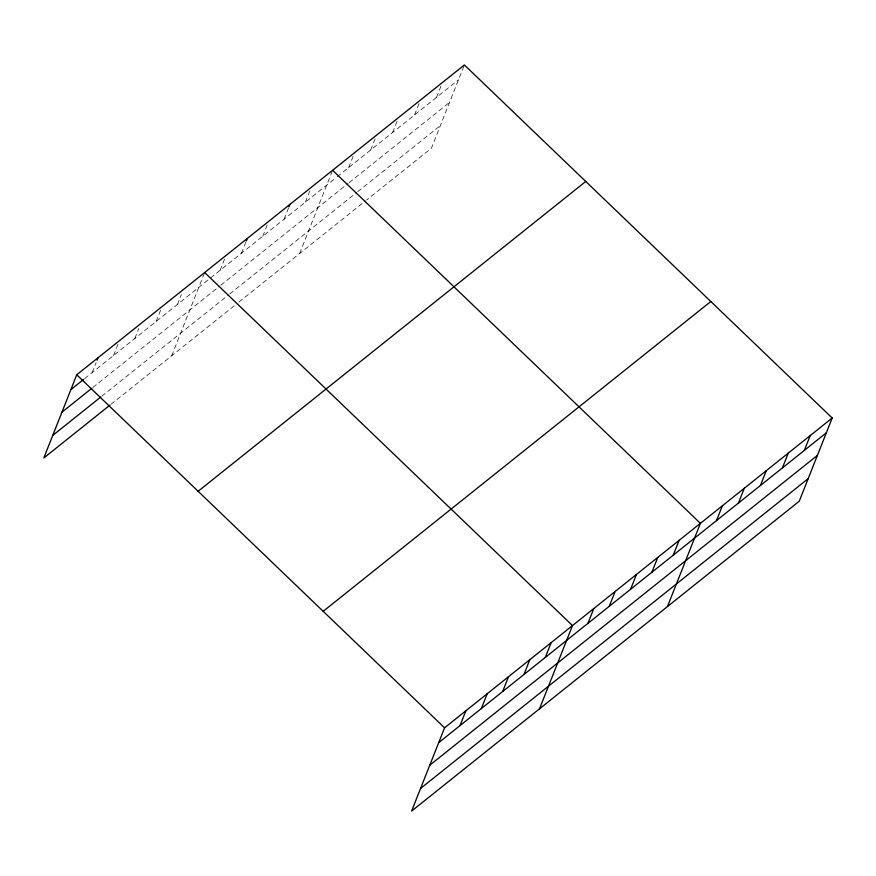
<?xml version="1.0" encoding="UTF-8"?>
<svg xmlns="http://www.w3.org/2000/svg" width="876" height="876" viewBox="0 0 876 876"><rect width="100%" height="100%" fill="white"/><g stroke="black" fill="none" stroke-linecap="round" stroke-linejoin="round"><path stroke-width="0.66" stroke-dasharray="4.38 3.29" d="M92.199 372.563L96.108 362.686M113.519 355.525L118.895 341.936M134.838 338.475L138.747 328.599M156.158 321.437L161.534 307.859M177.478 304.399L181.387 294.522M171.718 355.755L204.174 273.772M220.117 270.323L225.986 255.496M241.437 253.274L246.331 240.933M262.756 236.235L268.625 221.42M284.076 219.197L288.97 206.845M305.395 202.159L310.772 188.57M299.636 253.514L332.103 171.532M348.681 167.557L354.068 153.979M370.647 150.004L376.034 136.426M392.612 132.451L398 118.862M414.578 114.887L419.965 101.309M436.544 97.335L441.931 83.757M463.897 66.193L431.43 148.175L366.584 200.013M84.742 378.52L336.132 177.598M337.183 176.755L458.509 79.782M92.856 387.466L219.712 286.069M220.774 285.226L348.111 183.445M349.163 182.613L449.574 102.35M101.769 396.237L228.625 294.84M229.687 293.997L356.696 192.49M357.736 191.647L440.376 125.607M110.956 404.318L235.677 304.64M238.874 302.078L365.533 200.845"/><path stroke-width="1.31" d="M832.2 418.005L444.57 727.825L411.621 811.045L799.251 501.214L832.2 418.005L464.379 64.955L76.749 374.786L43.8 457.995L109.894 405.172M97.094 360.211L98.068 357.747M246.331 240.933L247.306 238.458M288.97 206.845L289.945 204.382M460.02 725.602L465.89 710.786M481.34 708.564L487.209 693.748M502.66 691.525L508.529 676.699M523.979 674.476L529.849 659.661M545.299 657.438L551.168 642.623M539.539 708.793L572.488 625.584L204.666 272.546M587.938 623.362L593.808 608.546M609.258 606.323L615.127 591.497M630.578 589.285L636.447 574.459M651.897 572.236L657.767 557.421M673.217 555.198L679.086 540.382M667.457 606.553L700.406 523.344L332.584 170.294M716.502 520.607L722.372 505.78M738.468 503.043L744.337 488.228M760.434 485.49L766.303 470.675M782.399 467.937L788.269 453.111M804.365 450.373L810.234 435.558M70.879 389.601L83.669 379.374M61.944 412.169L91.794 388.32M52.735 435.427L100.707 397.091M198.129 491.283L585.759 181.463M323.189 611.317L710.819 301.497M438.701 742.64L826.331 432.821M429.766 765.219L817.396 455.389M420.557 788.466L808.187 478.646M76.749 374.786L444.57 727.825"/></g></svg>
